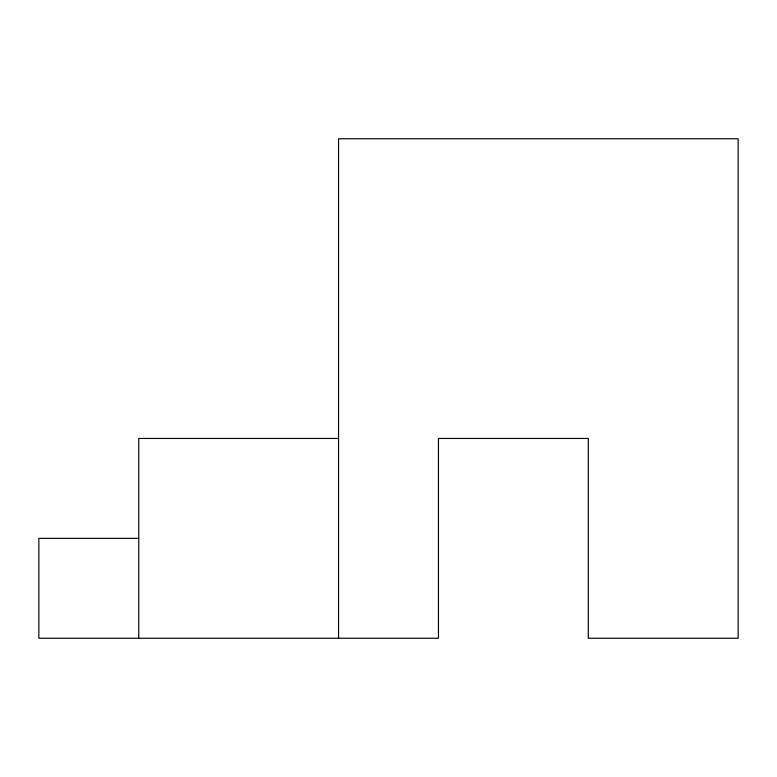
<?xml version="1.0" encoding="UTF-8"?>
<svg xmlns="http://www.w3.org/2000/svg" width="777" height="777" viewBox="0 0 777 777"><rect width="100%" height="100%" fill="white"/><g stroke="black" fill="none" stroke-linecap="round" stroke-linejoin="round"><path stroke-width="1.17" d="M338.549 438.451L138.753 438.451L138.753 638.247M138.753 538.354L38.85 538.354L38.85 638.247L438.451 638.247L438.451 438.451L588.296 438.451L588.296 638.247L738.15 638.247L738.15 138.753L338.549 138.753L338.549 638.247"/></g></svg>
